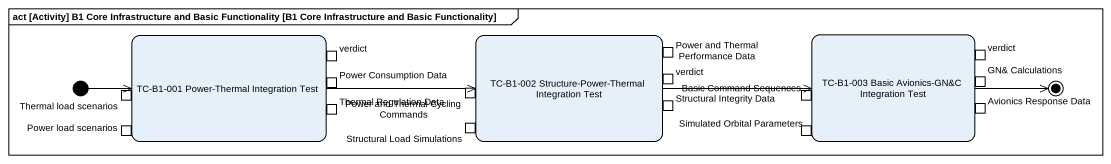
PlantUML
@startuml
mainframe act [Activity] B1 Core Infrastructure and Basic Functionality [B1 Core Infrastructure and Basic Functionality]
hide empty description
state "TC-B1-001 Power-Thermal Integration Test" as TC_B1_001_Power_Thermal {
  state verdict <<outputPin>>
  state "Thermal load scenarios" as Thermal_load_scenarios <<inputPin>>
  state "Power Consumption Data" as Power_Consumption_Data <<outputPin>>
  state "Thermal Regulation Data" as Thermal_Regulation_Data <<outputPin>>
  state "Power load scenarios" as Power_load_scenarios <<inputPin>>
}
state "TC-B1-002 Structure-Power-Thermal Integration Test" as TC_B1_002_Structure_Power {
  state "Power and Thermal Performance Data" as Power_and_Thermal <<outputPin>>
  state "Power and Thermal Cycling Commands" as Power_and_Thermal_Cycling <<inputPin>>
  state "verdict" as verdict_3 <<outputPin>>
  state "Structural Integrity Data" as Structural_Integrity_Data <<outputPin>>
  state "Structural Load Simulations" as Structural_Load_Simulations <<inputPin>>
}
state "TC-B1-003 Basic Avionics-GN&C Integration Test" as TC_B1_003_Basic_Avionics_GN {
  state "verdict" as verdict_2 <<outputPin>>
  state "Basic Command Sequences" as Basic_Command_Sequences <<inputPin>>
  state "GN& Calculations" as GN_Calculations <<outputPin>>
  state "Avionics Response Data" as Avionics_Response_Data <<outputPin>>
  state "Simulated Orbital Parameters" as Simulated_Orbital_Parameters <<inputPin>>
}
[*] -right-> TC_B1_001_Power_Thermal
TC_B1_001_Power_Thermal -right-> TC_B1_002_Structure_Power
TC_B1_002_Structure_Power -right-> TC_B1_003_Basic_Avionics_GN
TC_B1_003_Basic_Avionics_GN -right-> [*]
@enduml
